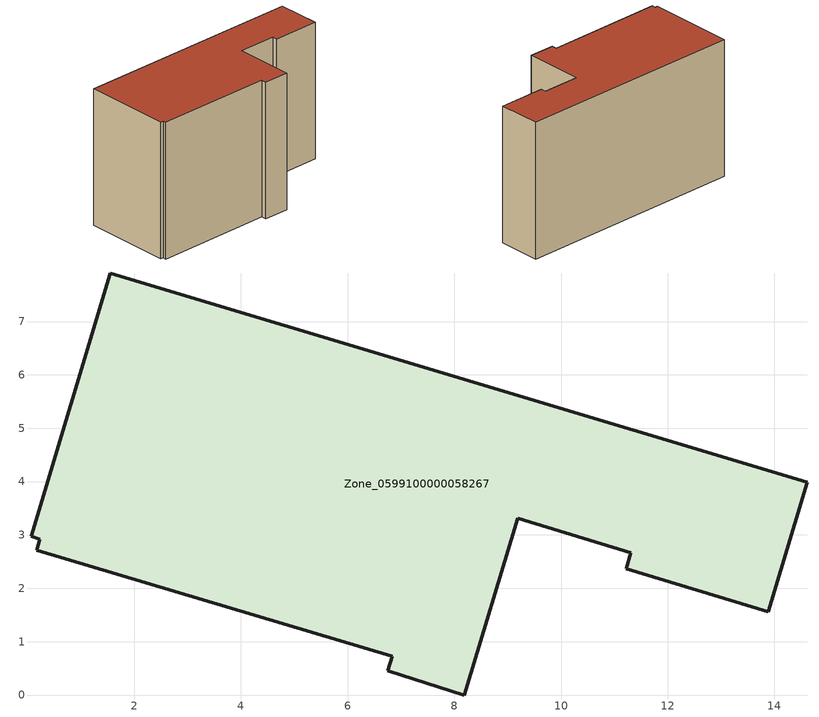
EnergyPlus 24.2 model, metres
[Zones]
Zone_0599100000058267
 floor ground (C_G): 14.62,3.99 13.88,1.56 11.22,2.37 11.31,2.67 9.19,3.31 8.19,0 6.75,0.45 6.84,0.73 0.17,2.71 0.23,2.92 0.07,2.98 1.55,7.91 z0
 wall outside (C_F): 6.75,0.45 8.19,0 9.19,3.31 11.31,2.67 11.22,2.37 13.88,1.56 14.62,3.99 1.55,7.91 0.07,2.98 0.23,2.92 0.17,2.71 6.84,0.73 6.75,0.45 z0:8.14
 roof outside (C_R): 0.23,2.92 0.17,2.71 6.84,0.73 6.75,0.45 8.19,0 9.19,3.31 11.31,2.67 11.22,2.37 13.88,1.56 14.62,3.99 1.55,7.91 0.07,2.98 z8.14
[BUILDING]
Pand.0599100000058267: North Axis=0; Terrain=City; Loads Convergence Tolerance Value=0.04; Temperature Convergence Tolerance Value=0.4; Solar Distribution=FullExterior; Maximum Number of Warmup Days=25; Minimum Number of Warmup Days=1
[Site:Location]
Rotterdam.The.Hague.AP_ZH_NLD Design_Conditions: Latitude=51.96; Longitude=4.45; Time Zone=1; Elevation=-4.5
[SITE:GROUNDTEMPERATURE:BUILDINGSURFACE]
18, 18, 18, 18, 18, 18, 18, 18, 18, 18, 18, 18
[MATERIAL] Thermal Absorptance=0.9; Solar Absorptance=0.7; Visible Absorptance=0.7
Name | Roughness | Thickness | Conductivity | Density | Specific Heat
G.TI.1975-1991 | MediumSmooth | 0.15 | 0.288461 | 540 | 1210
F.TI.1975-1991 | Rough | 0.3 | 0.230769 | 1920 | 840
R.TI.1975-1991 | MediumRough | 0.2 | 0.153846 | 1500 | 1000
[CONSTRUCTION]
C_G: G.TI.1975-1991
C_F: F.TI.1975-1991
C_R: R.TI.1975-1991
[ZONE]
Zone_0599100000058267: Type=1; Multiplier=1; Ceiling Height=Autocalculate; Volume=Autocalculate; Floor Area=autocalculate; Part of Total Floor Area=Yes
[ZONEINFILTRATION:DESIGNFLOWRATE]
Infil_Zone_0599100000058267: Zone or ZoneList or Space or SpaceList=Zone_0599100000058267; Schedule=AlwaysOn; Design Flow Rate Calculation Method=Flow/Area; Flow Rate per Floor Area=0.003; Constant Term Coefficient=1; Temperature Term Coefficient=0; Velocity Term Coefficient=0; Velocity Squared Term Coefficient=0
[HVACTEMPLATE:ZONE:IDEALLOADSAIRSYSTEM]
Zone_0599100000058267: Maximum Heating Supply Air Temperature=50; Minimum Cooling Supply Air Temperature=13; Maximum Heating Supply Air Humidity Ratio=0.0156; Minimum Cooling Supply Air Humidity Ratio=0.0077; Heating Limit=NoLimit; Cooling Limit=NoLimit; Dehumidification Control Type=ConstantSensibleHeatRatio; Cooling Sensible Heat Ratio=0.7; Dehumidification Setpoint=60; Humidification Control Type=None; Humidification Setpoint=30; Outdoor Air Method=None; Outdoor Air Flow Rate per Person=0.00944; Outdoor Air Flow Rate per Zone Floor Area=0; Outdoor Air Flow Rate per Zone=0; Demand Controlled Ventilation Type=None; Outdoor Air Economizer Type=NoEconomizer; Heat Recovery Type=None; Sensible Heat Recovery Effectiveness=0.7; Latent Heat Recovery Effectiveness=0.65
[ZONECONTROL:THERMOSTAT]
ThermostatControl_Zone_0599100000058267: Zone or ZoneList=Zone_0599100000058267; Control Type Schedule=DualSetpointControlType; Control 1=Thermostat_Zone_0599100000058267; Temperature Difference Between Cutout And Setpoint=0
[THERMOSTATSETPOINT:DUALSETPOINT]
Thermostat_Zone_0599100000058267: Heating Setpoint Temperature Schedule=HeatingSetpoint_Zone_0599100000058267; Cooling Setpoint Temperature Schedule=CoolingSetpoint_Zone_0599100000058267
[SCHEDULE:COMPACT]
HeatingSetpoint_Zone_0599100000058267: Through: 12/31, For: AllDays, Until: 24:00, 21
CoolingSetpoint_Zone_0599100000058267: Through: 12/31, For: AllDays, Until: 24:00, 24
DualSetpointControlType: Through: 12/31, For: AllDays, Until: 24:00, 4
AlwaysOn: Through: 12/31, For: AllDays, Until: 24:00, 1
